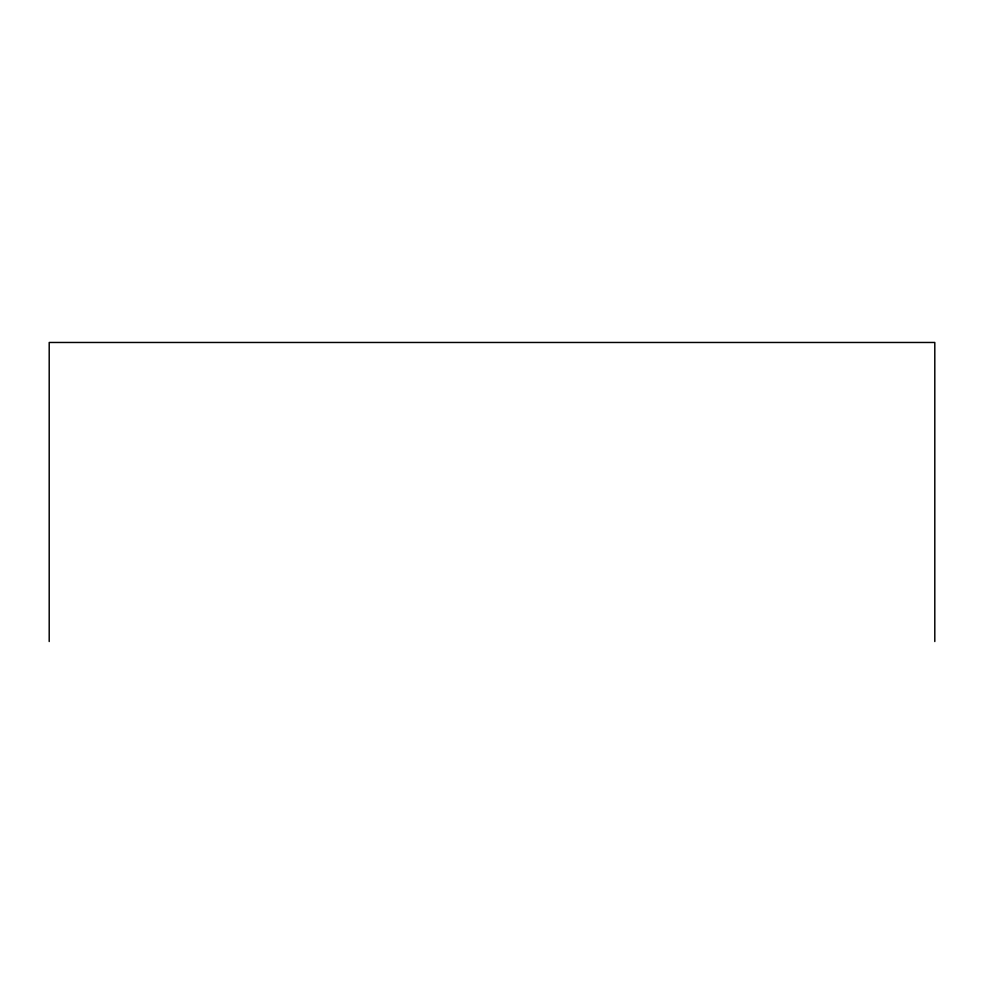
<?xml version="1.0" encoding="UTF-8"?>
<svg xmlns="http://www.w3.org/2000/svg" width="984" height="984" viewBox="0 0 984 984"><rect width="100%" height="100%" fill="white"/><g stroke="black" fill="none" stroke-linecap="round" stroke-linejoin="round"><path stroke-width="1.48" d="M934.8 641.531L934.8 342.469L49.2 342.469L49.2 641.531"/></g></svg>
